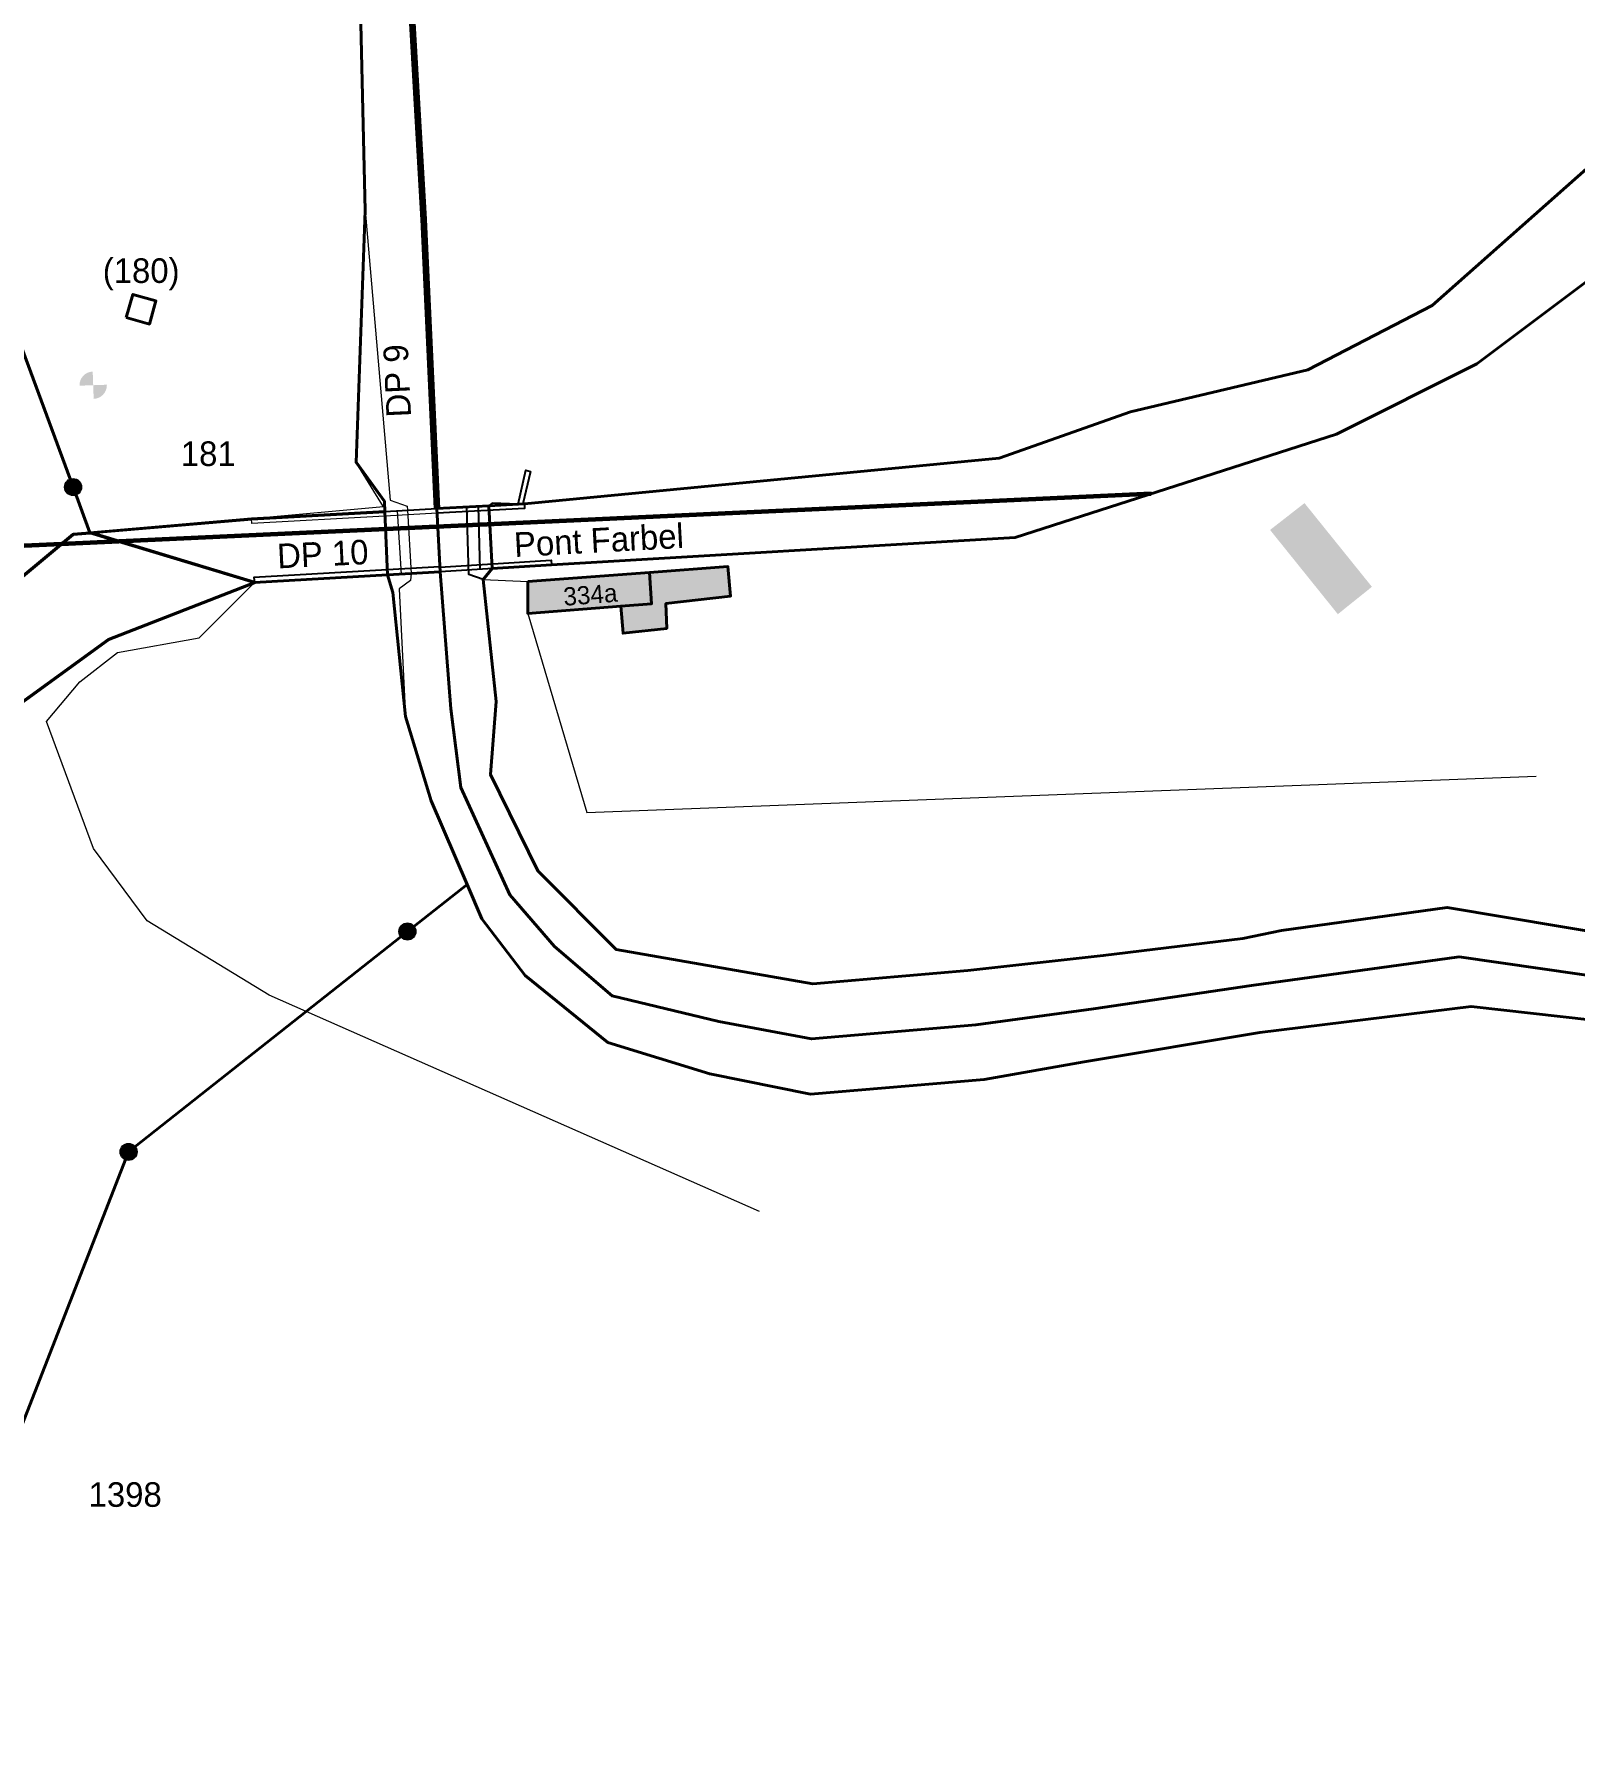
# Model space of a CAD drawing. Header units: metres. Extents: x 2507945 to 2509514, y 1139494 to 1141182.
# Drawn here: x 2508990.7 to 2509134.9, y 1140811.6 to 1140970.8 of the extents above; entities that cross this region are included whole.
import ezdxf
from ezdxf.lldxf.tags import DXFTag

# ---------------------------------------------------------------- set-up
doc = ezdxf.new("R2010")
doc.units = ezdxf.units.M
doc.layers.get('0').update_dxf_attribs({"lineweight": 0})
for name, color, linetype, lineweight, true_color in [('Cadastre - Frontières', 31, 'Continuous', 200, 0xffcc99), ('Cadastre - Hachures', 253, 'Continuous', 20, 0xa5a5a5), ('Cadastre - Natures', 8, 'ARROSAGE', 20, 0x808080), ('Cadastre - Objets divers', 8, 'Continuous', 25, 0x808080), ('GAZ plan - texte moyen', 42, 'Continuous', 35, 0xdfaf2c), ('Services - Electricité - Projeté - Conduite', 253, 'Electricité', 60, 0x999999)]:
    doc.layers.add(name, color=color, linetype=linetype, lineweight=lineweight, true_color=true_color)
doc.layers.add('Cadastre - N° bâtiments', color=250, linetype='Continuous', true_color=0x333333)
for name, color, linetype, lineweight in [('Cadastre - N° parcelles', 7, 'Continuous', 30), ('Cadastre - Parcelles', 7, 'Continuous', 40), ('Cadastre - Point limite', 7, 'Continuous', 0)]:
    doc.layers.add(name, color=color, linetype=linetype, lineweight=lineweight)
doc.styles.add('N°Police_2019', font='', dxfattribs={"height": 0.4})
doc.styles.add('Parcelle_2019', font='', dxfattribs={"height": 0.4})
doc.styles.get('N°Police_2019').set_extended_font_data('Cadastra')
doc.styles.get('Parcelle_2019').set_extended_font_data('Cadastra')
tags = doc.linetypes.add('ARROSAGE', pattern=[0.75, 0.5, -0.25]).pattern_tags.tags
tags[6:7] = [DXFTag(74, 4), DXFTag(75, 0), DXFTag(340, '0'), DXFTag(46, 0.0), DXFTag(50, 0.0), DXFTag(44, 0.0), DXFTag(45, 0.0)]
tags[4:5] = [DXFTag(74, 4), DXFTag(75, 0), DXFTag(340, '0'), DXFTag(46, 0.0), DXFTag(50, 0.0), DXFTag(44, 0.0), DXFTag(45, 0.0)]
tags = doc.linetypes.add('Axe route', pattern=[3.1, 1.9, -0.4, 0.4, -0.4]).pattern_tags.tags
tags[10:11] = [DXFTag(74, 4), DXFTag(75, 0), DXFTag(340, '0'), DXFTag(46, 0.0), DXFTag(50, 0.0), DXFTag(44, 0.0), DXFTag(45, 0.0)]
tags[8:9] = [DXFTag(74, 4), DXFTag(75, 0), DXFTag(340, '0'), DXFTag(46, 0.0), DXFTag(50, 0.0), DXFTag(44, 0.0), DXFTag(45, 0.0)]
tags[6:7] = [DXFTag(74, 4), DXFTag(75, 0), DXFTag(340, '0'), DXFTag(46, 0.0), DXFTag(50, 0.0), DXFTag(44, 0.0), DXFTag(45, 0.0)]
tags[4:5] = [DXFTag(74, 4), DXFTag(75, 0), DXFTag(340, '0'), DXFTag(46, 0.0), DXFTag(50, 0.0), DXFTag(44, 0.0), DXFTag(45, 0.0)]
tags = doc.linetypes.add('Electricité', pattern=[2.4, 2, -0.4]).pattern_tags.tags
tags[6:7] = [DXFTag(74, 4), DXFTag(75, 0), DXFTag(340, '0'), DXFTag(46, 0.0), DXFTag(50, 0.0), DXFTag(44, 0.0), DXFTag(45, 0.0)]
tags[4:5] = [DXFTag(74, 4), DXFTag(75, 0), DXFTag(340, '0'), DXFTag(46, 0.0), DXFTag(50, 0.0), DXFTag(44, 0.0), DXFTag(45, 0.0)]

# ---------------------------------------------------------------- blocks, each defined once
blk = doc.blocks.new('gb2_pl_borne', base_point=(105.91, 42.69))
at = {"linetype": 'Continuous', "true_color": 0xffffff}
h = blk.add_hatch(color=7, dxfattribs=at)
h.paths.add_polyline_path([(107.05, 43.82, -0.57735), (106.32, 41.14, -0.57735), (104.37, 43.11, -0.57735)])
h.paths.add_polyline_path([(105.84, 42.76, 0.57735), (105.89, 42.59, 0.57735), (106.01, 42.72, 0.57735)])
at = {"color": 0, "linetype": 'Continuous', "ltscale": 8}
for radius in [1.6, 0.102]:
    blk.add_circle((105.91, 42.69), radius, dxfattribs=at)

msp = doc.modelspace()

# ---------------------------------------------------------------- hatches: boundary and pattern name
at = {"layer": 'Cadastre - Hachures', "linetype": 'Continuous'}
h = msp.add_hatch(color=256, dxfattribs=at)
h.paths.add_polyline_path([(2509115.892, 1140919.096), (2509112.702, 1140916.536), (2509106.362, 1140924.417), (2509109.582, 1140926.927)])
h.paths.add_polyline_path([(2509048.291, 1140920.427), (2509055.641, 1140920.987), (2509055.881, 1140918.227), (2509049.831, 1140917.527), (2509049.921, 1140915.207), (2509045.821, 1140914.747), (2509045.621, 1140917.287), (2509036.911, 1140916.608), (2509036.921, 1140919.578)])
at = {"layer": 'GAZ plan - texte moyen', "linetype": 'Continuous'}
h = msp.add_hatch(color=256, dxfattribs=at)
h.paths.add_polyline_path([(2508996.205, 1140939.237), (2508996.251, 1140937.958), (2508994.972, 1140937.912, -0.4141466)])
h.paths.add_polyline_path([(2508996.297, 1140936.678), (2508996.251, 1140937.958), (2508997.53, 1140938.003, -0.4141823)])

# ---------------------------------------------------------------- linework, layer by layer
at = {"layer": 'Cadastre - Frontières', "color": 7, "linetype": 'Axe route', "lineweight": 100, "ltscale": 4, "flags": 128}
msp.add_lwpolyline([(2508673.834, 1141164.273), (2508683.174, 1141171.013), (2508690.965, 1141174.543), (2508698.055, 1141178.633), (2508707.705, 1141177.613), (2508741.495, 1141174.132), (2508756.065, 1141171.222), (2508768.146, 1141165.282), (2508772.626, 1141166.382), (2508781.756, 1141168.272), (2508792.636, 1141177.302), (2508796.686, 1141179.521), (2508812.846, 1141182.261), (2508822.356, 1141179.291), (2508829.186, 1141171.961), (2508839.347, 1141149.111), (2508830.157, 1141133.691), (2508830.897, 1141120.811), (2508838.187, 1141109.371), (2508840.097, 1141103.871), (2508839.667, 1141096.941), (2508847.837, 1141087.461), (2508857.697, 1141084.79), (2508866.918, 1141086.65), (2508871.458, 1141090.91), (2508867.617, 1141093.7), (2508865.847, 1141101.88), (2508872.337, 1141109.57), (2508876.527, 1141109.72), (2508887.788, 1141108.54), (2508902.558, 1141099.69), (2508924.418, 1141093.889), (2508940.978, 1141098.579), (2508960.899, 1141094.719), (2508966.239, 1141092.889), (2508969.979, 1141094.439), (2508999.429, 1141092.388), (2509008.829, 1141094.618), (2509026.329, 1141101.338), (2509045.38, 1141104.188), (2509063.83, 1141101.268), (2509071.2, 1141098.768), (2509077.57, 1141092.207), (2509078.25, 1141081.317), (2509079.53, 1141071.027), (2509073.24, 1141056.077), (2509054.61, 1141036.938), (2509034.46, 1141017.878), (2509031.92, 1141013.818), (2509029.66, 1141009.328), (2509026.49, 1140996.788), (2509025.57, 1140981.048), (2509027.141, 1140953.468), (2509028.401, 1140926.418)], dxfattribs=at)
at = {"layer": 'Cadastre - Natures', "linetype": 'Continuous'}
for p, q in [((2509027.141, 1140953.468), (2509025.57, 1140981.048)), ((2509025.57, 1140981.048), (2509027.141, 1140953.468)), ((2509027.141, 1140953.468), (2509025.57, 1140981.048)), ((2508979.68, 1140968.118), (2508994.371, 1140928.428)), ((2508994.465, 1140928.463), (2508979.801, 1140968.08)), ((2509021.691, 1140954.298), (2509020.851, 1140930.728)), ((2509020.851, 1140930.728), (2509021.691, 1140954.298)), ((2509021.691, 1140954.298), (2509024.021, 1140927.208)), ((2509021.691, 1140954.298), (2509024.021, 1140927.208)), ((2509028.401, 1140926.418), (2509027.141, 1140953.468)), ((2509027.141, 1140953.468), (2509028.401, 1140926.418)), ((2509028.401, 1140926.418), (2509027.141, 1140953.468)), ((2509020.851, 1140930.728), (2509023.491, 1140927.068)), ((2509023.411, 1140926.578), (2509020.851, 1140930.728)), ((2509036.001, 1140926.838), (2509036.721, 1140929.998)), ((2509036.591, 1140926.868), (2509081.022, 1140931.117)), ((2509036.591, 1140926.868), (2509081.022, 1140931.117)), ((2509081.022, 1140931.117), (2509036.591, 1140926.868)), ((2509036.721, 1140929.998), (2509037.151, 1140929.898)), ((2508994.371, 1140928.428), (2508995.951, 1140924.158)), ((2508996.045, 1140924.193), (2508994.465, 1140928.463)), ((2509023.411, 1140926.578), (2509011.071, 1140925.458)), ((2509023.491, 1140927.068), (2509023.531, 1140926.148)), ((2509023.531, 1140926.148), (2509028.401, 1140926.418)), ((2509024.021, 1140927.208), (2509025.641, 1140926.648)), ((2509025.641, 1140926.648), (2509025.661, 1140926.258)), ((2509028.401, 1140926.418), (2509033.281, 1140926.688)), ((2509028.401, 1140926.418), (2509033.281, 1140926.688)), ((2509028.401, 1140926.418), (2509033.281, 1140926.688)), ((2509028.401, 1140926.418), (2509033.281, 1140926.688)), ((2509033.281, 1140926.688), (2509028.401, 1140926.418)), ((2509028.711, 1140920.508), (2509028.401, 1140926.418)), ((2509028.711, 1140920.508), (2509028.401, 1140926.418)), ((2509028.711, 1140920.508), (2509028.401, 1140926.418)), ((2509028.421, 1140925.988), (2509028.401, 1140926.418)), ((2509028.401, 1140926.418), (2509028.711, 1140920.508)), ((2509036.611, 1140926.438), (2509028.421, 1140925.988)), ((2509033.281, 1140926.688), (2509036.591, 1140926.868)), ((2509033.281, 1140926.688), (2509036.591, 1140926.868)), ((2509033.281, 1140926.688), (2509036.591, 1140926.868)), ((2509036.591, 1140926.868), (2509033.281, 1140926.688)), ((2509033.281, 1140926.688), (2509036.001, 1140926.838)), ((2509033.281, 1140926.688), (2509033.591, 1140920.808)), ((2509036.591, 1140926.868), (2509036.611, 1140926.438)), ((2509011.071, 1140925.458), (2508995.951, 1140924.158)), ((2509011.071, 1140925.458), (2509023.531, 1140926.148)), ((2509023.531, 1140926.148), (2509011.071, 1140925.458)), ((2509011.071, 1140925.458), (2509023.531, 1140926.148)), ((2509011.101, 1140925.018), (2509011.071, 1140925.458)), ((2509023.551, 1140925.708), (2509011.101, 1140925.018)), ((2509023.781, 1140920.218), (2509023.531, 1140926.148)), ((2509028.421, 1140925.978), (2509023.551, 1140925.708)), ((2509024.701, 1140926.208), (2509025.051, 1140920.288)), ((2509025.661, 1140926.258), (2509026.011, 1140920.348)), ((2508994.371, 1140924.018), (2508978.88, 1140911.138)), ((2508994.371, 1140924.018), (2508978.88, 1140911.138)), ((2508978.963, 1140911.077), (2508994.411, 1140923.921)), ((2508995.951, 1140924.158), (2508994.371, 1140924.018)), ((2508995.951, 1140924.158), (2508994.371, 1140924.018)), ((2508994.411, 1140923.921), (2508995.96, 1140924.058)), ((2508995.951, 1140924.158), (2509011.341, 1140919.508)), ((2509011.341, 1140919.508), (2508995.951, 1140924.158)), ((2509039.131, 1140921.158), (2509082.522, 1140923.707)), ((2509028.681, 1140920.938), (2509039.101, 1140921.588)), ((2509039.101, 1140921.588), (2509039.131, 1140921.158)), ((2509023.761, 1140920.678), (2509011.291, 1140919.968)), ((2509011.341, 1140919.508), (2509023.781, 1140920.218)), ((2509011.341, 1140919.508), (2509023.781, 1140920.218)), ((2509028.691, 1140920.968), (2509023.761, 1140920.678)), ((2509023.781, 1140920.218), (2509028.711, 1140920.508)), ((2509023.781, 1140920.218), (2509024.271, 1140918.558)), ((2509026.011, 1140920.348), (2509025.951, 1140919.688)), ((2509028.711, 1140920.508), (2509028.681, 1140920.938)), ((2509039.131, 1140921.158), (2509028.711, 1140920.508)), ((2509029.721, 1140907.668), (2509028.711, 1140920.508)), ((2509029.721, 1140907.668), (2509028.711, 1140920.508)), ((2509029.721, 1140907.668), (2509028.711, 1140920.508)), ((2509028.711, 1140920.508), (2509029.721, 1140907.668)), ((2509032.741, 1140919.778), (2509033.591, 1140920.808)), ((2509033.591, 1140920.808), (2509039.131, 1140921.158)), ((2508997.641, 1140914.158), (2509011.341, 1140919.508)), ((2508997.641, 1140914.158), (2509011.341, 1140919.508)), ((2509006.161, 1140914.318), (2509011.341, 1140919.508)), ((2509011.291, 1140919.968), (2509011.341, 1140919.508)), ((2509024.271, 1140918.558), (2509025.481, 1140906.958)), ((2509025.951, 1140919.688), (2509024.881, 1140918.898)), ((2509024.881, 1140918.898), (2509025.481, 1140906.958)), ((2509032.741, 1140919.778), (2509036.921, 1140919.578)), ((2509033.951, 1140908.378), (2509032.741, 1140919.778)), ((2509036.911, 1140916.608), (2509042.431, 1140897.997)), ((2508986.271, 1140905.948), (2508997.641, 1140914.158)), ((2508986.271, 1140905.948), (2508997.641, 1140914.158)), ((2508998.511, 1140912.938), (2509006.161, 1140914.318)), ((2508995.001, 1140910.218), (2508998.511, 1140912.938)), ((2508991.871, 1140906.498), (2508995.001, 1140910.218)), ((2509030.651, 1140900.308), (2509029.721, 1140907.668)), ((2509030.651, 1140900.308), (2509029.721, 1140907.668)), ((2509030.651, 1140900.308), (2509029.721, 1140907.668)), ((2509029.721, 1140907.668), (2509030.651, 1140900.308)), ((2509033.431, 1140901.548), (2509033.951, 1140908.378)), ((2508996.271, 1140894.628), (2508991.871, 1140906.498)), ((2509025.481, 1140906.958), (2509027.881, 1140899.068)), ((2509037.851, 1140892.517), (2509033.431, 1140901.548)), ((2509042.431, 1140897.997), (2509131.252, 1140901.366)), ((2509035.241, 1140890.277), (2509030.651, 1140900.308)), ((2509035.241, 1140890.277), (2509030.651, 1140900.308)), ((2509035.241, 1140890.277), (2509030.651, 1140900.308)), ((2509030.651, 1140900.308), (2509035.241, 1140890.277)), ((2509027.881, 1140899.068), (2509031.241, 1140891.258)), ((2509001.311, 1140887.858), (2508996.271, 1140894.628)), ((2509045.172, 1140885.167), (2509037.851, 1140892.517)), ((2509031.241, 1140891.258), (2509025.651, 1140886.848)), ((2509031.241, 1140891.258), (2509032.621, 1140888.038)), ((2509039.411, 1140885.457), (2509035.241, 1140890.277)), ((2509039.411, 1140885.457), (2509035.241, 1140890.277)), ((2509039.411, 1140885.457), (2509035.241, 1140890.277)), ((2509035.241, 1140890.277), (2509039.411, 1140885.457)), ((2509012.701, 1140880.888), (2509001.311, 1140887.858)), ((2509025.651, 1140886.848), (2509016.171, 1140879.358)), ((2509032.621, 1140888.038), (2509036.661, 1140882.717)), ((2509044.792, 1140880.827), (2509039.411, 1140885.457)), ((2509044.792, 1140880.827), (2509039.411, 1140885.457)), ((2509044.792, 1140880.827), (2509039.411, 1140885.457)), ((2509039.411, 1140885.457), (2509044.792, 1140880.827)), ((2509063.582, 1140881.957), (2509045.172, 1140885.167)), ((2509036.661, 1140882.717), (2509044.412, 1140876.477)), ((2509016.171, 1140879.358), (2509012.701, 1140880.888)), ((2509054.792, 1140878.437), (2509044.792, 1140880.827)), ((2509054.792, 1140878.437), (2509044.792, 1140880.827)), ((2509054.792, 1140878.437), (2509044.792, 1140880.827)), ((2509044.792, 1140880.827), (2509054.792, 1140878.437)), ((2509016.171, 1140879.358), (2508999.561, 1140866.228)), ((2509058.582, 1140860.667), (2509016.171, 1140879.358)), ((2509044.412, 1140876.477), (2509053.932, 1140873.527)), ((2508999.561, 1140866.228), (2508987.701, 1140835.838))]:
    msp.add_line(p, q, dxfattribs=at)
at = {"layer": 'Cadastre - Natures', "linetype": 'Continuous', "flags": 128}
for points in [[(2509023.631, 1140926.152), (2509023.591, 1140927.072), (2509023.572, 1140927.127), (2509020.952, 1140930.759), (2509021.791, 1140954.294), (2509021.791, 1140954.3), (2509021.21, 1140979.85), (2509021.209, 1140979.861), (2509020.161, 1140987.865), (2509022.048, 1140997.326), (2509022.197, 1140997.903), (2509025.584, 1141010.604), (2509028.028, 1141015.829), (2509031.548, 1141021.204), (2509040.74, 1141030.356), (2509051.108, 1141040.095), (2509051.12, 1141040.108), (2509057.47, 1141048.578), (2509060.62, 1141052.778), (2509060.636, 1141052.809), (2509061.986, 1141057.343), (2509064.707, 1141057.537)], [(2509011.37, 1140919.604), (2508996.479, 1140924.103), (2509011.078, 1140925.358), (2509023.537, 1140926.048)], [(2508995.96, 1140924.058), (2508995.978, 1140924.062), (2508995.995, 1140924.068), (2508996.01, 1140924.078), (2508996.024, 1140924.09), (2508996.035, 1140924.105), (2508996.044, 1140924.121), (2508996.049, 1140924.139), (2508996.051, 1140924.157), (2508996.049, 1140924.175), (2508996.045, 1140924.193)], [(2508950.026, 1140805.145), (2508953.325, 1140814.334), (2508964.135, 1140845.195), (2508973.645, 1140871.965), (2508981.705, 1140895.144), (2508984.422, 1140902.416), (2508986.348, 1140905.88), (2508997.689, 1140914.069), (2509011.377, 1140919.415)]]:
    msp.add_lwpolyline(points, dxfattribs=at)
at = {"layer": 'Cadastre - Natures', "linetype": 'Continuous'}
for centre, radius, start, end in [((2509023.53, 1140926.148), 0.101, 273.89088, 1.89165), ((2509011.341, 1140919.508), 0.1, 291.04574, 73.19645)]:
    msp.add_arc(centre, radius, start, end, dxfattribs=at)
at = {"layer": 'Cadastre - Objets divers', "linetype": 'Continuous'}
for p, q in [((2509037.151, 1140929.898), (2509036.451, 1140926.858)), ((2509032.461, 1140920.678), (2509032.291, 1140926.638)), ((2509033.281, 1140926.688), (2509036.001, 1140926.838)), ((2509039.131, 1140921.158), (2509028.711, 1140920.508))]:
    msp.add_line(p, q, dxfattribs=at)
at = {"layer": 'Cadastre - Objets divers', "linetype": 'Continuous', "flags": 128}
for points in [[(2509028.401, 1140926.418), (2509033.281, 1140926.688), (2509036.001, 1140926.838), (2509036.721, 1140929.998), (2509037.151, 1140929.898)], [(2509011.071, 1140925.458), (2509023.531, 1140926.148), (2509028.401, 1140926.418)], [(2509028.401, 1140926.418), (2509033.281, 1140926.688), (2509036.591, 1140926.868)], [(2509036.591, 1140926.868), (2509036.611, 1140926.438), (2509028.421, 1140925.988), (2509028.401, 1140926.418)], [(2509032.741, 1140919.778), (2509031.391, 1140920.258), (2509031.211, 1140926.578)], [(2509036.001, 1140926.838), (2509033.571, 1140926.928), (2509033.281, 1140926.688)], [(2509028.711, 1140920.508), (2509028.681, 1140920.938), (2509039.101, 1140921.588), (2509039.131, 1140921.158)], [(2509028.691, 1140920.968), (2509023.761, 1140920.678), (2509011.291, 1140919.968), (2509011.341, 1140919.508)], [(2509011.341, 1140919.508), (2509023.781, 1140920.218), (2509028.711, 1140920.508)]]:
    msp.add_lwpolyline(points, dxfattribs=at)
at = {"layer": 'Cadastre - Parcelles', "linetype": 'Continuous'}
for p, q in [((2509028.401, 1140926.418), (2509033.281, 1140926.688)), ((2509028.401, 1140926.418), (2509028.711, 1140920.508)), ((2509028.401, 1140926.418), (2509028.711, 1140920.508)), ((2509033.281, 1140926.688), (2509033.591, 1140920.808)), ((2509023.781, 1140920.218), (2509023.531, 1140926.148)), ((2508995.951, 1140924.158), (2509011.341, 1140919.508)), ((2509011.341, 1140919.508), (2509023.781, 1140920.218)), ((2509023.781, 1140920.218), (2509028.711, 1140920.508))]:
    msp.add_line(p, q, dxfattribs=at)
at = {"layer": 'Cadastre - Parcelles', "linetype": 'Continuous', "flags": 128}
for points in [[(2509022.1, 1140997.928), (2509013.3, 1140991.748), (2508979.68, 1140968.118), (2508994.371, 1140928.428), (2508995.951, 1140924.158)], [(2509022.1, 1140997.928), (2509021.95, 1140997.348), (2509020.06, 1140987.868), (2509021.11, 1140979.848), (2509021.691, 1140954.298), (2509020.851, 1140930.728), (2509023.491, 1140927.068), (2509023.531, 1140926.148)], [(2509028.401, 1140926.418), (2509027.141, 1140953.468), (2509025.57, 1140981.048), (2509026.49, 1140996.788)], [(2509033.281, 1140926.688), (2509036.591, 1140926.868), (2509081.022, 1140931.117), (2509093.312, 1140935.457), (2509109.892, 1140939.397), (2509121.532, 1140945.426), (2509136.242, 1140958.466), (2509176.191, 1140992.546)], [(2509033.591, 1140920.808), (2509039.131, 1140921.158), (2509082.522, 1140923.707), (2509112.592, 1140933.367), (2509125.722, 1140939.956), (2509142.062, 1140952.226), (2509180.562, 1140986.516)], [(2509023.531, 1140926.148), (2509011.071, 1140925.458), (2508995.951, 1140924.158)], [(2508995.951, 1140924.158), (2508994.371, 1140924.018), (2508978.88, 1140911.138), (2508973.591, 1140898.018), (2508909.271, 1140709.419)], [(2509031.241, 1140891.258), (2509027.881, 1140899.068), (2509025.481, 1140906.958), (2509024.271, 1140918.558), (2509023.781, 1140920.218)], [(2509282.354, 1140851.514), (2509267.214, 1140851.024), (2509241.934, 1140846.335), (2509217.644, 1140839.865), (2509207.384, 1140842.155), (2509193.363, 1140849.785), (2509185.293, 1140859.425), (2509156.893, 1140882.106), (2509139.103, 1140886.366), (2509122.942, 1140889.096), (2509107.442, 1140886.926), (2509103.812, 1140886.187), (2509090.752, 1140884.597), (2509078.072, 1140883.207), (2509063.582, 1140881.957), (2509045.172, 1140885.167), (2509037.851, 1140892.517), (2509033.431, 1140901.548), (2509033.951, 1140908.378), (2509032.741, 1140919.778), (2509033.591, 1140920.808)], [(2508933.831, 1140757.469), (2508935.291, 1140761.709), (2508935.421, 1140762.019), (2508937.521, 1140767.859), (2508941.991, 1140781.359), (2508943.431, 1140785.559), (2508949.931, 1140805.178), (2508953.231, 1140814.368), (2508964.041, 1140845.228), (2508973.551, 1140871.998), (2508981.611, 1140895.178), (2508984.331, 1140902.458), (2508986.271, 1140905.948), (2508997.641, 1140914.158), (2509011.341, 1140919.508)], [(2509031.241, 1140891.258), (2509025.651, 1140886.848), (2509016.171, 1140879.358), (2508999.561, 1140866.228), (2508987.701, 1140835.838), (2508983.051, 1140806.198), (2508987.702, 1140798.458)], [(2509282.914, 1140846.514), (2509274.784, 1140844.934), (2509265.484, 1140843.494), (2509254.114, 1140840.974), (2509237.534, 1140835.865), (2509228.384, 1140833.765), (2509219.064, 1140832.185), (2509211.134, 1140833.175), (2509198.484, 1140836.805), (2509185.093, 1140846.595), (2509175.023, 1140856.176), (2509163.733, 1140867.826), (2509152.063, 1140874.746), (2509139.343, 1140878.246), (2509125.173, 1140879.836), (2509105.412, 1140877.407), (2509088.962, 1140874.667), (2509079.612, 1140873.007), (2509063.352, 1140871.627), (2509053.932, 1140873.527), (2509044.412, 1140876.477), (2509036.661, 1140882.717), (2509032.621, 1140888.038), (2509031.241, 1140891.258)]]:
    msp.add_lwpolyline(points, dxfattribs=at)
for points in [[(2508999.35, 1140944.308), (2508999.96, 1140946.448), (2509002.12, 1140945.848), (2509001.51, 1140943.678)], [(2509036.921, 1140919.578), (2509048.291, 1140920.427), (2509048.491, 1140917.517), (2509045.621, 1140917.287), (2509036.911, 1140916.608)], [(2509048.291, 1140920.427), (2509055.641, 1140920.987), (2509055.881, 1140918.227), (2509049.831, 1140917.527), (2509049.921, 1140915.207), (2509045.821, 1140914.747), (2509045.621, 1140917.287), (2509048.491, 1140917.517)]]:
    msp.add_lwpolyline(points, close=True, dxfattribs=at)
at = {"layer": 'Cadastre - Parcelles', "linetype": 'Axe route', "flags": 128}
msp.add_lwpolyline([(2509455.726, 1140738.882), (2509447.945, 1140744.022), (2509439.995, 1140752.882), (2509432.285, 1140757.372), (2509426.885, 1140760.302), (2509426.385, 1140761.452), (2509420.275, 1140763.322), (2509414.175, 1140766.162), (2509413.125, 1140764.472), (2509404.265, 1140766.902), (2509397.925, 1140771.042), (2509388.835, 1140770.462), (2509382.355, 1140771.233), (2509372.645, 1140769.603), (2509364.025, 1140766.223), (2509356.485, 1140764.953), (2509353.155, 1140765.163), (2509343.025, 1140769.433), (2509337.395, 1140773.503), (2509332.235, 1140778.473), (2509328.605, 1140788.073), (2509326.215, 1140791.283), (2509323.694, 1140800.913), (2509325.334, 1140811.503), (2509324.554, 1140819.413), (2509325.534, 1140822.353), (2509324.754, 1140828.343), (2509321.294, 1140833.364), (2509313.404, 1140840.104), (2509304.384, 1140845.204), (2509291.024, 1140848.574), (2509282.634, 1140849.014), (2509274.684, 1140848.094), (2509266.354, 1140847.254), (2509253.434, 1140844.654), (2509239.734, 1140841.095), (2509227.274, 1140837.945), (2509218.354, 1140836.025), (2509212.004, 1140837.055), (2509202.934, 1140839.485), (2509189.223, 1140848.185), (2509180.153, 1140857.805), (2509165.873, 1140870.516), (2509154.473, 1140878.426), (2509139.223, 1140882.306), (2509124.063, 1140884.466), (2509104.612, 1140881.797), (2509089.852, 1140879.627), (2509078.842, 1140878.107), (2509063.462, 1140876.797), (2509054.792, 1140878.437), (2509044.792, 1140880.827), (2509039.411, 1140885.457), (2509035.241, 1140890.277), (2509030.651, 1140900.308), (2509029.721, 1140907.668), (2509028.711, 1140920.508)], dxfattribs=at)
msp.add_lwpolyline([(2509455.726, 1140738.882), (2509447.945, 1140744.022), (2509439.995, 1140752.882), (2509432.285, 1140757.372), (2509426.885, 1140760.302), (2509426.385, 1140761.452), (2509420.275, 1140763.322), (2509414.175, 1140766.162), (2509413.125, 1140764.472), (2509404.265, 1140766.902), (2509397.925, 1140771.042), (2509388.835, 1140770.462), (2509382.355, 1140771.233), (2509372.645, 1140769.603), (2509364.025, 1140766.223), (2509356.485, 1140764.953), (2509353.155, 1140765.163), (2509343.025, 1140769.433), (2509337.395, 1140773.503), (2509332.235, 1140778.473), (2509328.605, 1140788.073), (2509326.215, 1140791.283), (2509323.694, 1140800.913), (2509325.334, 1140811.503), (2509324.554, 1140819.413), (2509325.534, 1140822.353), (2509324.754, 1140828.343), (2509321.294, 1140833.364), (2509313.404, 1140840.104), (2509304.384, 1140845.204), (2509291.024, 1140848.574), (2509282.634, 1140849.014), (2509274.684, 1140848.094), (2509266.354, 1140847.254), (2509253.434, 1140844.654), (2509239.734, 1140841.095), (2509227.274, 1140837.945), (2509218.354, 1140836.025), (2509212.004, 1140837.055), (2509202.934, 1140839.485), (2509189.223, 1140848.185), (2509180.153, 1140857.805), (2509165.873, 1140870.516), (2509154.473, 1140878.426), (2509139.223, 1140882.306), (2509124.063, 1140884.466), (2509104.612, 1140881.797), (2509089.852, 1140879.627), (2509078.842, 1140878.107), (2509063.462, 1140876.797), (2509054.792, 1140878.437), (2509044.792, 1140880.827), (2509039.411, 1140885.457), (2509035.241, 1140890.277), (2509030.651, 1140900.308), (2509029.721, 1140907.668), (2509028.711, 1140920.508)], dxfattribs=at)
at = {"layer": 'Services - Electricité - Projeté - Conduite', "ltscale": 0.625, "flags": 128}
for points in [[(2509095.243, 1140927.794), (2508993.251, 1140923.087)], [(2508993.251, 1140923.087), (2508987.03, 1140922.8)]]:
    msp.add_lwpolyline(points, dxfattribs=at)

# ---------------------------------------------------------------- block references
at = {"layer": 'Cadastre - Point limite', "linetype": 'Continuous', "lineweight": 18, "ltscale": 2, "xscale": 0.5, "yscale": 0.5}
for p in [(2508994.371, 1140928.428), (2509025.651, 1140886.848), (2508999.561, 1140866.228)]:
    msp.add_blockref('gb2_pl_borne', p, dxfattribs=at)

# ---------------------------------------------------------------- texts
at = {"layer": 'Cadastre - N° bâtiments', "color": 7, "style": 'N°Police_2019'}
msp.add_text('334a', height=1.7, rotation=4.5, dxfattribs=at).set_placement((2509040.311, 1140917.317))
at = {"layer": 'Cadastre - N° parcelles', "style": 'Parcelle_2019'}
for s, p in [('(180)', (2508997.149, 1140947.527)), ('181', (2509004.448, 1140930.401)), ('1398', (2508995.822, 1140833.021))]:
    msp.add_text(s, height=2.3, dxfattribs=at).set_placement(p)
for s, rotation, p in [('DP 9', 92.66693, (2509025.996, 1140935.007)), ('Pont Farbel', 3.11272, (2509035.686, 1140921.879)), ('DP 10', 2.79, (2509013.517, 1140920.815))]:
    msp.add_text(s, height=2.3, rotation=rotation, dxfattribs=at).set_placement(p)

doc.saveas('drawing.dxf')
